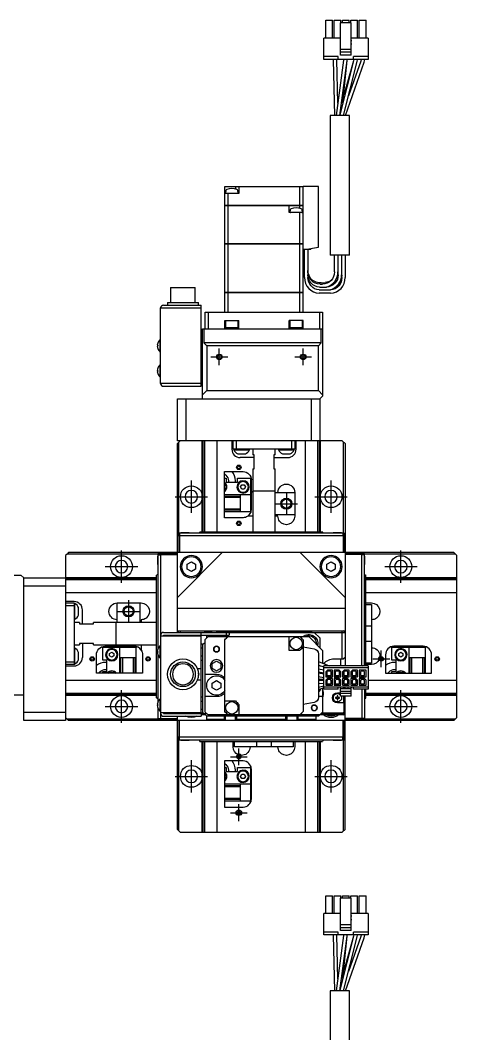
# Model space of a CAD drawing. Extents: x 0 to 1225, y -8 to 997.
# Drawn here: x 449.9 to 606.1, y 634.1 to 996.6 of the extents above; entities that cross this region are included whole.
import ezdxf

# ---------------------------------------------------------------- set-up
doc = ezdxf.new("R2010")
doc.units = 0
doc.header["$LTSCALE"] = 0.5
doc.linetypes.add('CENTER', pattern=[50.8, 31.75, -6.35, 6.35, -6.35])
for name, color, linetype in [('MSM_CENTER', 1, 'CENTER'), ('MSM_CONTINUOUS', 7, 'CONTINUOUS'), ('MSM_NARROW', 5, 'CONTINUOUS')]:
    doc.layers.add(name, color=color, linetype=linetype)

msp = doc.modelspace()

# ---------------------------------------------------------------- linework, layer by layer
at = {"layer": 'MSM_CENTER'}
for p, q in [((521.11, 873.18), (521.11, 879.18)), ((551.11, 873.18), (551.11, 879.18)), ((518.11, 876.18), (524.11, 876.18)), ((548.11, 876.18), (554.11, 876.18)), ((511.11, 820.38), (511.11, 831.98)), ((561.11, 820.38), (561.11, 831.98)), ((545.11, 827.68), (545.11, 819.68)), ((505.31, 826.18), (516.91, 826.18)), ((541.11, 823.68), (549.11, 823.68)), ((555.31, 826.18), (566.91, 826.18)), ((486.11, 795.38), (486.11, 806.98)), ((586.11, 795.38), (586.11, 806.98)), ((480.31, 801.18), (491.91, 801.18)), ((580.31, 801.18), (591.91, 801.18)), ((488.61, 789.18), (488.61, 781.18)), ((484.61, 785.18), (492.61, 785.18)), ((579.11, 765.18), (579.11, 771.18)), ((576.11, 768.18), (582.11, 768.18)), ((486.11, 745.38), (486.11, 756.98)), ((586.11, 745.38), (586.11, 756.98)), ((480.31, 751.18), (491.91, 751.18)), ((580.31, 751.18), (591.91, 751.18)), ((528.11, 730.18), (528.11, 736.18)), ((525.11, 733.18), (531.11, 733.18)), ((511.11, 720.38), (511.11, 731.98)), ((561.11, 720.38), (561.11, 731.98)), ((505.31, 726.18), (516.91, 726.18)), ((555.31, 726.18), (566.91, 726.18)), ((528.11, 710.18), (528.11, 716.18)), ((525.11, 713.18), (531.11, 713.18))]:
    msp.add_line(p, q, dxfattribs=at)
at = {"layer": 'MSM_CONTINUOUS'}
for p, q in [((559.23, 990.23), (559.23, 996.58)), ((559.23, 996.58), (561.63, 996.58)), ((561.63, 990.23), (561.63, 996.58)), ((562.23, 990.23), (562.23, 996.58)), ((562.23, 996.58), (564.63, 996.58)), ((564.5, 984.13), (564.5, 995.69)), ((568.36, 995.69), (564.5, 995.69)), ((564.63, 995.69), (564.63, 996.58)), ((565.23, 995.69), (565.23, 996.58)), ((565.23, 996.58), (567.63, 996.58)), ((567.63, 995.69), (567.63, 996.58)), ((568.23, 995.69), (568.23, 996.58)), ((568.23, 996.58), (570.63, 996.58)), ((568.36, 984.13), (568.36, 995.69)), ((570.63, 990.23), (570.63, 996.58)), ((571.23, 996.58), (573.63, 996.58)), ((571.23, 990.23), (571.23, 996.58)), ((573.63, 990.23), (573.63, 996.58)), ((558.51, 982.58), (558.51, 990.23)), ((564.5, 990.23), (558.51, 990.23)), ((574.36, 990.23), (568.36, 990.23)), ((574.36, 990.23), (574.36, 982.58)), ((564.5, 989.28), (564.25, 989.28)), ((564.25, 988.13), (564.5, 988.13)), ((568.36, 986.15), (564.5, 986.15)), ((568.61, 989.28), (568.36, 989.28)), ((568.36, 988.13), (568.61, 988.13)), ((563.7, 983.6), (558.51, 983.6)), ((574.36, 982.58), (558.51, 982.58)), ((561.91, 982.58), (561.91, 982.47)), ((561.91, 982.58), (561.91, 982.4)), ((561.91, 982.47), (562.31, 962.58)), ((565.57, 982.34), (562.95, 962.58)), ((563.21, 982.43), (563.21, 982.58)), ((563.52, 966.88), (563.21, 982.43)), ((563.7, 982.58), (563.7, 983.6)), ((568.36, 985.13), (564.5, 985.13)), ((568.36, 984.13), (564.5, 984.13)), ((565.6, 982.58), (565.57, 982.34)), ((566.86, 982.17), (566.9, 982.58)), ((566.87, 982.17), (566.9, 982.58)), ((569.25, 982.58), (569.14, 982.08)), ((574.36, 983.6), (569.16, 983.6)), ((569.16, 982.58), (569.16, 983.6)), ((569.26, 982.58), (569.18, 982.13)), ((570.44, 981.82), (570.57, 982.58)), ((571.92, 982.58), (571.75, 981.97)), ((572.98, 981.55), (573.24, 982.58)), ((572.98, 981.54), (573.24, 982.58)), ((564.26, 962.58), (566.86, 982.17)), ((569.18, 982.13), (564.29, 962.8)), ((565.35, 967), (566.87, 982.17)), ((565.58, 962.58), (570.44, 981.82)), ((569.14, 982.08), (565.63, 969.76)), ((566.25, 962.58), (572.98, 981.55)), ((571.76, 981.98), (567.33, 969.51)), ((567.76, 962.58), (560.76, 962.58)), ((560.76, 962.58), (560.76, 912.58)), ((567.76, 912.58), (567.76, 962.58)), ((523.11, 930.29), (523.11, 937.18)), ((523.11, 937.18), (551.11, 937.18)), ((523.45, 935.65), (523.38, 934.89)), ((526.86, 937.18), (526.86, 936.24)), ((527.84, 934.89), (527.77, 935.65)), ((528.11, 937.18), (528.11, 934.68)), ((549.95, 930.29), (549.95, 937.18)), ((551.11, 899.18), (551.11, 937.18)), ((556.61, 937.08), (551.11, 937.08)), ((556.61, 915.44), (556.61, 937.08)), ((528.11, 934.68), (523.11, 934.68)), ((524.26, 930.29), (524.26, 934.68)), ((523.11, 930.29), (551.11, 930.29)), ((523.11, 916.68), (523.11, 930.28)), ((551.11, 930.28), (523.11, 930.28)), ((523.12, 930.28), (523.12, 930.29)), ((524.26, 916.68), (524.26, 930.28)), ((524.27, 930.28), (524.27, 930.29)), ((546.11, 927.78), (546.11, 930.28)), ((546.45, 928.76), (546.38, 928)), ((549.86, 930.28), (549.86, 929.35)), ((549.96, 930.28), (549.96, 930.29)), ((550.84, 928), (550.77, 928.76)), ((551.1, 930.28), (551.1, 930.29)), ((551.11, 927.78), (546.11, 927.78)), ((549.95, 916.68), (549.95, 927.78)), ((523.11, 916.68), (551.11, 916.68)), ((523.11, 899.18), (523.11, 916.67)), ((551.11, 916.67), (523.11, 916.67)), ((523.12, 916.68), (523.12, 916.67)), ((524.26, 899.18), (524.26, 916.67)), ((524.27, 916.68), (524.27, 916.67)), ((549.95, 899.18), (549.95, 916.67)), ((549.96, 916.68), (549.96, 916.67)), ((551.1, 916.68), (551.1, 916.67)), ((553.91, 914.58), (551.11, 914.58)), ((551.66, 904.58), (551.66, 914.58)), ((551.71, 914.58), (556.61, 915.44)), ((552.86, 914.58), (552.86, 904.58)), ((553.91, 914.58), (553.91, 914.97)), ((567.76, 912.58), (560.76, 912.58)), ((562.36, 906.58), (562.36, 912.58)), ((563.56, 912.58), (563.56, 905.58)), ((563.66, 905.58), (563.66, 912.58)), ((564.86, 912.58), (564.86, 905.58)), ((564.96, 904.58), (564.96, 912.58)), ((566.16, 912.58), (566.16, 904.58)), ((552.86, 907.06), (552.86, 906.82)), ((557.62, 902.65), (559.01, 902.78)), ((563.56, 905.58), (563.5, 904.87)), ((563.5, 904.87), (563.5, 904.84)), ((563.5, 904.84), (563.51, 904.87)), ((563.51, 904.87), (563.66, 906.08)), ((503.68, 900.98), (512.53, 900.98)), ((503.68, 900.98), (503.68, 895.68)), ((512.53, 895.68), (512.53, 900.98)), ((523.11, 899.18), (551.11, 899.18)), ((523.11, 892.18), (523.11, 899.17)), ((551.11, 899.17), (523.11, 899.17)), ((523.12, 899.18), (523.12, 899.17)), ((524.26, 892.18), (524.26, 899.17)), ((524.27, 899.18), (524.27, 899.17)), ((549.95, 892.18), (549.95, 899.17)), ((549.96, 899.18), (549.96, 899.17)), ((551.1, 899.18), (551.1, 899.17)), ((551.11, 892.18), (551.11, 899.17)), ((556.86, 900.18), (560.96, 900.18)), ((560.96, 898.98), (556.86, 898.98)), ((557.02, 901.18), (559.5, 901.18)), ((557.17, 902.18), (558.05, 902.18)), ((560.95, 900.19), (560.92, 900.18)), ((502.61, 895.68), (513.61, 895.68)), ((502.61, 895.68), (502.61, 894.68)), ((513.61, 894.68), (513.61, 895.68)), ((500.11, 866.68), (500.11, 893.68)), ((500.11, 893.68), (514.61, 893.68)), ((501.11, 894.68), (514.61, 894.68)), ((514.61, 865.68), (514.61, 894.68)), ((516.11, 886.18), (516.11, 892.18)), ((516.11, 892.18), (558.11, 892.18)), ((517.11, 892.18), (517.11, 886.18)), ((557.11, 886.18), (557.11, 892.18)), ((558.11, 892.18), (558.11, 862.18)), ((523.11, 889.18), (528.11, 889.18)), ((523.11, 886.18), (523.11, 889.18)), ((523.36, 889.18), (523.36, 886.68)), ((527.86, 886.68), (527.86, 889.18)), ((528.11, 886.18), (528.11, 889.18)), ((551.11, 889.18), (546.11, 889.18)), ((546.11, 886.18), (546.11, 889.18)), ((546.36, 889.18), (546.36, 886.68)), ((550.86, 886.68), (550.86, 889.18)), ((551.11, 886.18), (551.11, 889.18)), ((514.61, 885.68), (515.11, 885.68)), ((515.11, 861.18), (515.11, 886.18)), ((515.11, 886.18), (558.11, 886.18)), ((515.61, 886.18), (515.61, 881.18)), ((523.36, 886.68), (527.86, 886.68)), ((546.36, 886.68), (550.86, 886.68)), ((557.61, 881.18), (557.61, 886.18)), ((499.07, 881.16), (499.08, 881.15)), ((499.92, 877.93), (499.92, 882.43)), ((500.11, 882.43), (499.92, 882.43)), ((514.61, 882.68), (515.11, 882.68)), ((515.61, 881.18), (516.61, 880.18)), ((557.61, 881.18), (515.61, 881.18)), ((556.61, 880.18), (557.61, 881.18)), ((498.92, 880.36), (499.08, 880.36)), ((499.08, 880), (498.92, 880)), ((499.08, 879.21), (499.07, 879.2)), ((499.08, 880.36), (499.08, 880)), ((499.92, 877.93), (500.11, 877.93)), ((514.61, 880.18), (515.11, 880.18)), ((514.61, 877.68), (515.11, 877.68)), ((556.61, 880.18), (516.61, 880.18)), ((516.61, 880.18), (516.61, 864.18)), ((556.61, 864.18), (556.61, 880.18)), ((514.61, 873.68), (515.11, 873.68)), ((498.92, 871.36), (499.08, 871.36)), ((499.08, 871), (498.92, 871)), ((499.07, 872.16), (499.08, 872.15)), ((499.08, 870.21), (499.07, 870.2)), ((499.08, 871.36), (499.08, 871)), ((499.92, 868.93), (499.92, 873.43)), ((500.11, 873.43), (499.92, 873.43)), ((514.61, 871.18), (515.11, 871.18)), ((499.92, 868.93), (500.11, 868.93)), ((515.11, 866.68), (500.11, 866.68)), ((514.61, 868.68), (515.11, 868.68)), ((501.11, 865.68), (514.61, 865.68)), ((515.11, 862.68), (516.61, 864.18)), ((516.61, 864.18), (556.61, 864.18)), ((556.61, 864.18), (558.11, 862.68)), ((506.11, 846.18), (506.11, 861.18)), ((506.11, 861.18), (557.11, 861.18)), ((509.11, 861.18), (509.11, 846.18)), ((554.11, 846.18), (554.11, 861.18)), ((557.11, 861.18), (558.11, 862.18)), ((557.11, 861.18), (557.11, 846.18)), ((565.11, 846.18), (506.11, 846.18)), ((507.11, 846.18), (506.11, 845.18)), ((506.11, 777.68), (506.11, 845.18)), ((506.61, 813.18), (506.61, 845.68)), ((515.01, 813.68), (515.01, 846.18)), ((515.31, 813.68), (515.31, 846.18)), ((515.81, 846.18), (515.81, 813.68)), ((520.4, 813.68), (520.4, 846.18)), ((525.61, 846.18), (525.61, 843.18)), ((526.11, 843.18), (526.11, 846.18)), ((527.11, 846.18), (527.11, 843.18)), ((547.11, 843.18), (547.11, 846.18)), ((548.11, 846.18), (548.11, 843.18)), ((548.61, 843.18), (548.61, 846.18)), ((551.82, 846.18), (551.82, 813.68)), ((556.4, 813.68), (556.4, 846.18)), ((556.91, 846.18), (556.91, 813.68)), ((557.21, 846.18), (557.21, 813.68)), ((566.11, 845.18), (565.11, 846.18)), ((565.61, 813.18), (565.61, 845.68)), ((566.11, 845.18), (566.11, 765.65)), ((548.11, 843.18), (526.11, 843.18)), ((526.26, 843.18), (526.26, 842.93)), ((526.26, 842.93), (531.96, 842.93)), ((527.77, 841.53), (530.45, 841.53)), ((531.96, 842.93), (531.96, 843.18)), ((533.11, 843.18), (533.11, 841.18)), ((533.61, 841.18), (533.11, 841.18)), ((533.61, 836.18), (533.61, 841.18)), ((541.11, 841.18), (540.61, 841.18)), ((540.61, 841.18), (540.61, 836.18)), ((541.11, 841.18), (541.11, 843.18)), ((542.26, 843.18), (542.26, 842.93)), ((542.26, 842.93), (547.96, 842.93)), ((543.77, 841.53), (546.45, 841.53)), ((547.96, 842.93), (547.96, 843.18)), ((533.61, 840.18), (528.61, 840.18)), ((540.61, 840.18), (545.61, 840.18)), ((522.98, 835.18), (529.61, 835.18)), ((522.98, 818.68), (522.98, 835.18)), ((522.98, 834.38), (523.49, 833.9)), ((533.11, 836.18), (533.61, 836.18)), ((533.11, 836.18), (533.11, 813.68)), ((540.61, 836.18), (541.11, 836.18)), ((541.11, 813.68), (541.11, 836.18)), ((522.98, 832.88), (523.61, 832.88)), ((523.61, 832.88), (523.61, 831.38)), ((523.61, 831.38), (527.61, 831.38)), ((524.36, 831.89), (524.36, 831.38)), ((526.86, 831.38), (526.86, 831.89)), ((527.61, 831.38), (527.61, 832.88)), ((527.61, 832.88), (532.31, 832.88)), ((528.74, 829.68), (529.18, 830.43)), ((529.18, 830.43), (530.04, 830.43)), ((529.5, 831.88), (529.5, 831.58)), ((529.57, 831.88), (529.57, 831.58)), ((529.59, 831.58), (529.59, 831.88)), ((530.04, 830.43), (530.47, 829.68)), ((532.31, 832.88), (532.31, 820.88)), ((532.41, 833.26), (532.41, 820.6)), ((532.61, 821.68), (532.61, 832.18)), ((532.31, 826.88), (522.98, 826.88)), ((522.98, 826.38), (528.61, 826.38)), ((528.61, 826.88), (528.61, 820.88)), ((529.18, 828.93), (528.74, 829.68)), ((530.04, 828.93), (529.18, 828.93)), ((530.47, 829.68), (530.04, 828.93)), ((532.61, 828.18), (533.11, 827.68)), ((541.11, 828.18), (533.11, 828.18)), ((541.11, 827.68), (548.11, 827.68)), ((548.11, 827.68), (548.11, 819.18)), ((528.61, 825.88), (522.98, 825.88)), ((522.98, 821.88), (528.61, 821.88)), ((528.61, 821.38), (522.98, 821.38)), ((522.98, 820.88), (532.31, 820.88)), ((533.11, 819.18), (531.27, 819.18)), ((548.11, 819.68), (541.11, 819.68)), ((542.11, 819.18), (541.11, 819.18)), ((529.61, 818.68), (522.98, 818.68)), ((506.31, 812.18), (506.31, 806.18)), ((565.91, 812.18), (506.31, 812.18)), ((506.36, 813.18), (506.36, 812.18)), ((565.86, 813.18), (506.36, 813.18)), ((506.81, 812.18), (506.81, 806.18)), ((506.86, 813.18), (506.86, 812.18)), ((510.31, 813.23), (507.31, 813.23)), ((507.31, 813.23), (507.31, 813.18)), ((510.31, 813.18), (510.31, 813.23)), ((513.88, 813.18), (514.18, 813.68)), ((514.18, 813.68), (558.04, 813.68)), ((558.34, 813.18), (558.04, 813.68)), ((564.91, 813.28), (561.91, 813.28)), ((561.91, 813.28), (561.91, 813.18)), ((564.91, 813.18), (564.91, 813.28)), ((565.36, 813.18), (565.36, 812.18)), ((565.41, 812.18), (565.41, 806.18)), ((565.86, 813.18), (565.86, 812.18)), ((565.91, 812.18), (565.91, 806.18)), ((466.61, 805.68), (466.11, 805.18)), ((466.11, 805.18), (466.11, 746.18)), ((467.11, 806.18), (466.61, 805.68)), ((499.11, 805.68), (466.61, 805.68)), ((605.11, 806.18), (467.11, 806.18)), ((499.01, 804.98), (499.01, 801.98)), ((499.11, 804.98), (499.01, 804.98)), ((499.11, 805.93), (499.11, 771.76)), ((499.11, 805.93), (500.11, 805.93)), ((499.11, 805.43), (500.11, 805.43)), ((500.11, 805.98), (500.11, 746.38)), ((500.11, 805.98), (506.11, 805.98)), ((500.11, 805.48), (506.11, 805.48)), ((506.11, 790.18), (522.11, 806.18)), ((550.11, 806.18), (566.11, 790.18)), ((572.11, 805.98), (566.11, 805.98)), ((572.11, 805.48), (566.11, 805.48)), ((572.11, 765.65), (572.11, 805.98)), ((573.11, 805.93), (572.11, 805.93)), ((573.11, 805.43), (572.11, 805.43)), ((573.11, 765.65), (573.11, 805.93)), ((605.61, 805.68), (573.11, 805.68)), ((573.16, 804.98), (573.11, 804.98)), ((573.16, 801.98), (573.16, 804.98)), ((606.11, 805.18), (605.11, 806.18)), ((606.11, 747.18), (606.11, 805.18)), ((499.01, 801.98), (499.11, 801.98)), ((509.61, 802.04), (511.11, 802.91)), ((509.61, 800.31), (509.61, 802.04)), ((511.11, 802.91), (512.61, 802.04)), ((512.61, 802.04), (512.61, 800.31)), ((559.61, 802.04), (561.11, 802.91)), ((559.61, 800.31), (559.61, 802.04)), ((561.11, 802.91), (562.61, 802.04)), ((562.61, 802.04), (562.61, 800.31)), ((573.11, 801.98), (573.16, 801.98)), ((420.11, 798.18), (450.11, 798.18)), ((451.11, 797.18), (450.11, 798.18)), ((499.11, 798.41), (498.61, 798.11)), ((498.61, 754.25), (498.61, 798.11)), ((511.11, 799.45), (509.61, 800.31)), ((512.61, 800.31), (511.11, 799.45)), ((561.11, 799.45), (559.61, 800.31)), ((562.61, 800.31), (561.11, 799.45)), ((573.11, 798.41), (573.61, 798.11)), ((573.61, 765.65), (573.61, 798.11)), ((451.11, 746.18), (451.11, 797.18)), ((451.11, 797.18), (466.11, 797.18)), ((466.11, 794.18), (451.11, 794.18)), ((466.11, 797.28), (498.61, 797.28)), ((466.11, 796.98), (498.61, 796.98)), ((498.61, 796.47), (466.11, 796.47)), ((573.61, 797.28), (606.11, 797.28)), ((573.61, 796.98), (606.11, 796.98)), ((606.11, 796.47), (573.61, 796.47)), ((466.11, 791.89), (498.61, 791.89)), ((573.61, 791.89), (606.11, 791.89)), ((469.11, 788.68), (466.11, 788.68)), ((466.11, 788.18), (469.11, 788.18)), ((469.11, 787.18), (466.11, 787.18)), ((469.11, 788.18), (469.11, 766.18)), ((469.36, 788.03), (469.11, 788.03)), ((469.36, 782.33), (469.36, 788.03)), ((470.76, 783.84), (470.76, 786.52)), ((484.61, 781.18), (484.61, 788.18)), ((484.61, 788.18), (493.11, 788.18)), ((492.61, 788.18), (492.61, 781.18)), ((573.61, 788.18), (575.61, 788.18)), ((573.61, 787.68), (575.61, 787.68)), ((575.61, 787.68), (575.61, 766.68)), ((472.11, 780.68), (472.11, 785.68)), ((566.11, 786.18), (506.11, 786.18)), ((469.11, 782.33), (469.36, 782.33)), ((471.11, 781.18), (469.11, 781.18)), ((471.11, 781.18), (471.11, 780.68)), ((471.11, 780.68), (476.11, 780.68)), ((476.11, 780.68), (476.11, 781.18)), ((498.61, 781.18), (476.11, 781.18)), ((484.11, 781.18), (484.11, 773.18)), ((493.11, 782.18), (493.11, 781.18)), ((575.61, 779.88), (573.61, 779.88)), ((500.11, 776.48), (514.61, 776.48)), ((501.11, 777.68), (566.11, 777.68)), ((501.11, 776.68), (524.61, 776.68)), ((501.11, 776.68), (501.11, 776.48)), ((506.11, 778.18), (566.11, 778.18)), ((506.11, 776.48), (506.11, 776.68)), ((507.11, 776.68), (506.91, 776.48)), ((507.11, 777.68), (507.32, 778.18)), ((514.61, 776.68), (514.61, 777.68)), ((514.61, 748.88), (514.61, 776.48)), ((516.11, 777.88), (515.81, 778.18)), ((516.11, 777.88), (516.11, 777.68)), ((516.11, 777.88), (518.31, 777.88)), ((517.11, 776.18), (516.11, 775.18)), ((516.61, 775.68), (516.61, 776.68)), ((517.11, 776.68), (517.11, 776.18)), ((517.11, 776.18), (553.11, 776.18)), ((517.51, 776.18), (518.01, 776.68)), ((517.81, 778.18), (518.11, 777.88)), ((518.67, 776.68), (518.21, 776.18)), ((518.31, 777.88), (518.51, 777.68)), ((518.61, 776.68), (518.61, 776.61)), ((521.81, 777.78), (520.01, 777.78)), ((520.01, 777.78), (520.01, 777.68)), ((521.2, 776.39), (521.31, 776.28)), ((521.61, 776.28), (521.31, 776.28)), ((521.31, 776.28), (521.31, 776.27)), ((521.61, 776.27), (521.61, 776.68)), ((521.91, 777.88), (521.71, 777.68)), ((554.11, 777.88), (521.91, 777.88)), ((522.21, 776.68), (522.71, 776.18)), ((523.11, 776.18), (523.11, 776.68)), ((523.41, 777.88), (523.21, 777.68)), ((523.41, 777.88), (523.21, 777.68)), ((523.61, 777.68), (523.61, 776.18)), ((524.61, 777.68), (524.61, 776.68)), ((546.11, 771.18), (546.11, 776.18)), ((558.11, 771.18), (553.11, 776.18)), ((554.11, 777.88), (554.41, 778.18)), ((557.11, 775.68), (555.11, 777.68)), ((557.11, 775.68), (557.11, 772.18)), ((564.9, 778.18), (565.11, 777.68)), ((565.11, 768.18), (565.11, 777.68)), ((469.11, 773.18), (471.11, 773.18)), ((469.36, 772.03), (469.11, 772.03)), ((469.36, 766.33), (469.36, 772.03)), ((476.11, 773.68), (471.11, 773.68)), ((471.11, 773.68), (471.11, 773.18)), ((472.11, 773.68), (472.11, 768.68)), ((476.11, 773.18), (476.11, 773.68)), ((476.11, 773.18), (498.61, 773.18)), ((479.03, 772.48), (491.69, 772.48)), ((479.41, 767.68), (479.41, 772.38)), ((479.41, 772.38), (491.41, 772.38)), ((480.11, 772.68), (490.61, 772.68)), ((484.11, 772.68), (484.61, 773.18)), ((485.41, 772.38), (485.41, 763.05)), ((491.41, 763.05), (491.41, 772.38)), ((493.11, 773.18), (493.11, 771.34)), ((499.92, 768.43), (499.92, 772.93)), ((500.11, 772.93), (499.92, 772.93)), ((514.61, 773.57), (515.11, 773.57)), ((514.61, 772.12), (515.11, 772.12)), ((515.61, 773.68), (515.11, 773.18)), ((515.11, 773.57), (515.11, 748.79)), ((516.11, 773.68), (515.61, 773.68)), ((516.11, 749.18), (516.11, 775.18)), ((523.11, 749.33), (523.11, 775.02)), ((551.11, 775.02), (551.11, 749.33)), ((551.11, 772.48), (555.12, 771.77)), ((573.61, 774.47), (575.61, 774.47)), ((582.53, 772.48), (595.19, 772.48)), ((582.91, 767.68), (582.91, 772.38)), ((582.91, 772.38), (594.91, 772.38)), ((594.11, 772.68), (583.61, 772.68)), ((588.91, 772.38), (588.91, 763.05)), ((594.91, 763.05), (594.91, 772.38)), ((470.76, 767.84), (470.76, 770.52)), ((477.11, 763.05), (477.11, 769.68)), ((480.71, 769.66), (480.41, 769.66)), ((480.41, 769.64), (480.71, 769.64)), ((480.41, 769.57), (480.71, 769.57)), ((481.86, 770.11), (482.61, 770.54)), ((481.86, 769.25), (481.86, 770.11)), ((482.61, 768.81), (481.86, 769.25)), ((482.61, 770.54), (483.36, 770.11)), ((483.36, 769.25), (482.61, 768.81)), ((483.36, 770.11), (483.36, 769.25)), ((485.41, 768.68), (491.41, 768.68)), ((485.91, 763.05), (485.91, 768.68)), ((486.41, 768.68), (486.41, 763.05)), ((490.41, 763.05), (490.41, 768.68)), ((490.91, 768.68), (490.91, 763.05)), ((493.61, 769.68), (493.61, 763.05)), ((498.92, 770.86), (499.08, 770.86)), ((499.08, 770.5), (498.92, 770.5)), ((499.07, 771.66), (499.08, 771.65)), ((499.08, 769.71), (499.07, 769.7)), ((499.08, 770.86), (499.08, 770.5)), ((499.11, 769.6), (499.11, 752.76)), ((499.92, 768.43), (500.11, 768.43)), ((514.61, 769.24), (515.11, 769.24)), ((549.86, 771.18), (546.11, 771.18)), ((556.61, 770), (556.61, 754.36)), ((558.11, 771.18), (558.11, 766.65)), ((566.11, 768.68), (565.61, 768.18)), ((578.58, 769.59), (578.61, 769.04)), ((578.61, 769.04), (578.58, 768.76)), ((580.61, 769.68), (580.61, 763.05)), ((584.21, 769.66), (583.91, 769.66)), ((583.91, 769.64), (584.21, 769.64)), ((583.91, 769.57), (584.21, 769.57)), ((585.36, 770.11), (586.11, 770.54)), ((585.36, 769.25), (585.36, 770.11)), ((586.11, 768.81), (585.36, 769.25)), ((586.11, 770.54), (586.86, 770.11)), ((586.86, 769.25), (586.11, 768.81)), ((586.86, 770.11), (586.86, 769.25)), ((588.91, 768.68), (594.91, 768.68)), ((589.41, 763.05), (589.41, 768.68)), ((589.91, 768.68), (589.91, 763.05)), ((593.91, 763.05), (593.91, 768.68)), ((594.41, 768.68), (594.41, 763.05)), ((597.11, 763.05), (597.11, 769.68)), ((466.11, 767.18), (469.11, 767.18)), ((469.11, 766.18), (466.11, 766.18)), ((466.11, 765.68), (469.11, 765.68)), ((469.11, 766.33), (469.36, 766.33)), ((480.91, 767.68), (479.41, 767.68)), ((480.91, 766.93), (480.4, 766.93)), ((480.91, 763.68), (480.91, 767.68)), ((514.61, 767.79), (515.11, 767.79)), ((518.61, 766.54), (520.11, 767.41)), ((518.61, 764.81), (518.61, 766.54)), ((520.11, 763.95), (518.61, 764.81)), ((520.11, 767.41), (521.61, 766.54)), ((521.61, 764.81), (520.11, 763.95)), ((521.61, 766.54), (521.61, 764.81)), ((556.61, 767.28), (560.46, 765.65)), ((556.61, 765.91), (558.51, 765.3)), ((556.63, 765.97), (557.24, 765.71)), ((574.36, 765.65), (558.51, 765.65)), ((558.51, 757.37), (558.51, 765.65)), ((572.28, 764.94), (558.51, 764.94)), ((562.21, 768.18), (565.61, 768.18)), ((564.61, 765.65), (564.61, 768.18)), ((572.28, 764.94), (572.28, 765.04)), ((572.58, 765.04), (572.58, 764.94)), ((574.36, 764.94), (572.58, 764.94)), ((575.61, 766.68), (573.61, 766.68)), ((575.61, 766.18), (573.61, 766.18)), ((574.36, 765.65), (574.36, 757.37)), ((584.41, 767.68), (582.91, 767.68)), ((584.41, 766.93), (583.9, 766.93)), ((584.41, 763.68), (584.41, 767.68)), ((493.61, 763.05), (477.11, 763.05)), ((477.91, 763.05), (478.38, 763.56)), ((479.41, 763.05), (479.41, 763.68)), ((479.41, 763.68), (480.91, 763.68)), ((480.4, 764.43), (480.91, 764.43)), ((514.61, 764.68), (513.23, 764.68)), ((513.88, 762.68), (513.58, 763.19)), ((513.58, 762.16), (513.88, 762.68)), ((516.11, 762.68), (520.11, 762.68)), ((556.61, 764.66), (558.51, 764.29)), ((558.51, 763.07), (556.61, 763.43)), ((558.51, 762.78), (556.61, 763.05)), ((556.61, 761.84), (558.51, 761.57)), ((558.11, 763.15), (558.11, 762.84)), ((559.83, 764.21), (559.23, 763.61)), ((559.23, 763.61), (559.23, 761.81)), ((559.23, 761.81), (561.63, 761.81)), ((559.23, 760.61), (559.83, 761.21)), ((559.89, 763.76), (559.64, 763.51)), ((559.64, 763.51), (559.64, 762.26)), ((559.64, 762.26), (561.11, 762.26)), ((561.63, 764.21), (559.83, 764.21)), ((561.63, 761.21), (559.83, 761.21)), ((560.86, 763.76), (559.89, 763.76)), ((561.11, 763.51), (560.86, 763.76)), ((561.11, 762.26), (561.11, 763.51)), ((561.63, 761.81), (561.63, 764.21)), ((561.63, 758.81), (561.63, 761.21)), ((562.23, 764.21), (562.23, 761.81)), ((564.03, 764.21), (562.23, 764.21)), ((562.23, 761.81), (564.63, 761.81)), ((564.03, 761.21), (562.23, 761.21)), ((562.23, 761.21), (562.23, 758.81)), ((562.89, 763.76), (562.64, 763.51)), ((562.64, 763.51), (562.64, 762.26)), ((562.64, 762.26), (564.11, 762.26)), ((563.86, 763.76), (562.89, 763.76)), ((564.11, 763.51), (563.86, 763.76)), ((564.03, 764.21), (564.63, 763.61)), ((564.63, 760.61), (564.03, 761.21)), ((564.11, 762.26), (564.11, 763.51)), ((564.63, 761.81), (564.63, 763.61)), ((565.83, 764.21), (565.23, 763.61)), ((565.23, 763.61), (565.23, 761.81)), ((565.23, 761.81), (567.63, 761.81)), ((565.23, 761.21), (565.23, 758.81)), ((567.03, 761.21), (565.23, 761.21)), ((565.89, 763.76), (565.64, 763.51)), ((565.64, 763.51), (565.64, 762.26)), ((565.64, 762.26), (567.11, 762.26)), ((567.63, 764.21), (565.83, 764.21)), ((566.86, 763.76), (565.89, 763.76)), ((567.11, 763.51), (566.86, 763.76)), ((567.63, 760.61), (567.03, 761.21)), ((567.11, 762.26), (567.11, 763.51)), ((567.63, 761.81), (567.63, 764.21)), ((568.83, 764.21), (568.23, 763.61)), ((568.23, 763.61), (568.23, 761.81)), ((568.23, 761.81), (570.63, 761.81)), ((570.03, 761.21), (568.23, 761.21)), ((568.23, 761.21), (568.23, 758.81)), ((568.89, 763.76), (568.64, 763.51)), ((568.64, 763.51), (568.64, 762.26)), ((568.64, 762.26), (570.11, 762.26)), ((570.63, 764.21), (568.83, 764.21)), ((569.86, 763.76), (568.89, 763.76)), ((570.11, 763.51), (569.86, 763.76)), ((570.63, 760.61), (570.03, 761.21)), ((570.11, 762.26), (570.11, 763.51)), ((570.63, 761.81), (570.63, 764.21)), ((573.63, 764.21), (571.23, 764.21)), ((571.23, 764.21), (571.23, 761.81)), ((571.23, 761.81), (573.63, 761.81)), ((571.23, 761.21), (571.23, 758.81)), ((573.03, 761.21), (571.23, 761.21)), ((571.89, 763.76), (571.64, 763.51)), ((571.64, 763.51), (571.64, 762.26)), ((571.64, 762.26), (573.11, 762.26)), ((572.86, 763.76), (571.89, 763.76)), ((573.11, 763.51), (572.86, 763.76)), ((573.63, 760.61), (573.03, 761.21)), ((573.11, 762.26), (573.11, 763.51)), ((573.63, 761.81), (573.63, 764.21)), ((580.61, 763.05), (597.11, 763.05)), ((581.41, 763.05), (581.88, 763.56)), ((582.91, 763.05), (582.91, 763.68)), ((582.91, 763.68), (584.41, 763.68)), ((583.9, 764.43), (584.41, 764.43)), ((498.61, 760.47), (466.11, 760.47)), ((513.23, 760.68), (514.61, 760.68)), ((518.61, 759.54), (520.11, 760.41)), ((518.61, 757.81), (518.61, 759.54)), ((520.11, 756.95), (518.61, 757.81)), ((520.11, 760.41), (521.61, 759.54)), ((521.61, 757.81), (520.11, 756.95)), ((521.61, 759.54), (521.61, 757.81)), ((558.51, 760.81), (556.61, 760.77)), ((556.61, 760.45), (558.51, 760.61)), ((558.51, 759.4), (556.61, 759.24)), ((558.51, 758.42), (556.61, 758.01)), ((558.51, 757.88), (556.61, 757.07)), ((558.11, 760.57), (558.11, 760.8)), ((558.11, 757.71), (558.11, 749.18)), ((558.34, 760.81), (558.34, 760.59)), ((574.36, 758.08), (558.51, 758.08)), ((559.23, 760.61), (559.23, 758.81)), ((559.23, 758.81), (561.63, 758.81)), ((559.89, 760.76), (559.64, 760.51)), ((559.64, 760.51), (559.64, 759.26)), ((559.64, 759.26), (561.11, 759.26)), ((560.86, 760.76), (559.89, 760.76)), ((561.11, 760.51), (560.86, 760.76)), ((561.11, 759.26), (561.11, 760.51)), ((562.23, 758.81), (564.63, 758.81)), ((562.89, 760.76), (562.64, 760.51)), ((562.64, 760.51), (562.64, 759.26)), ((562.64, 759.26), (564.11, 759.26)), ((563.86, 760.76), (562.89, 760.76)), ((563.7, 757.37), (563.7, 758.08)), ((564.11, 760.51), (563.86, 760.76)), ((564.11, 759.26), (564.11, 760.51)), ((564.5, 754.8), (564.5, 757.83)), ((568.36, 757.52), (564.5, 757.52)), ((564.63, 758.81), (564.63, 760.61)), ((565.23, 758.81), (567.63, 758.81)), ((565.6, 757.52), (565.6, 758.08)), ((565.89, 760.76), (565.64, 760.51)), ((565.64, 760.51), (565.64, 759.26)), ((565.64, 759.26), (567.11, 759.26)), ((565.86, 757.52), (565.86, 758.08)), ((565.91, 757.83), (565.86, 757.83)), ((566.86, 760.76), (565.89, 760.76)), ((565.91, 757.52), (565.91, 758.08)), ((566.11, 757.52), (566.11, 758.08)), ((567.11, 760.51), (566.86, 760.76)), ((567.11, 759.26), (567.11, 760.51)), ((567.25, 757.52), (567.25, 758.08)), ((567.63, 758.81), (567.63, 760.61)), ((568.23, 758.81), (570.63, 758.81)), ((568.36, 754.8), (568.36, 757.83)), ((568.89, 760.76), (568.64, 760.51)), ((568.64, 760.51), (568.64, 759.26)), ((568.64, 759.26), (570.11, 759.26)), ((569.86, 760.76), (568.89, 760.76)), ((569.16, 757.37), (569.16, 758.08)), ((570.11, 760.51), (569.86, 760.76)), ((570.11, 759.26), (570.11, 760.51)), ((570.63, 758.81), (570.63, 760.61)), ((571.23, 758.81), (573.63, 758.81)), ((571.89, 760.76), (571.64, 760.51)), ((571.64, 760.51), (571.64, 759.26)), ((571.64, 759.26), (573.11, 759.26)), ((572.86, 760.76), (571.89, 760.76)), ((573.11, 760.51), (572.86, 760.76)), ((573.11, 759.26), (573.11, 760.51)), ((573.63, 758.81), (573.63, 760.61)), ((606.11, 760.47), (574.36, 760.47)), ((451.11, 755.18), (426.11, 755.18)), ((466.11, 755.88), (498.61, 755.88)), ((498.61, 755.38), (466.11, 755.38)), ((498.61, 755.08), (466.11, 755.08)), ((499.11, 753.95), (498.61, 754.25)), ((499.92, 749.43), (499.92, 753.93)), ((500.11, 753.93), (499.92, 753.93)), ((514.61, 754.57), (515.11, 754.57)), ((520.11, 754.68), (516.11, 754.68)), ((558.11, 754.68), (556.61, 754.68)), ((558.34, 756.41), (558.34, 755.25)), ((563.7, 757.37), (558.51, 757.37)), ((563.28, 754.4), (562.66, 754.4)), ((562.66, 754.4), (562.66, 754.15)), ((562.66, 754.15), (563.28, 754.15)), ((563.53, 755.03), (563.28, 755.03)), ((563.28, 755.03), (563.28, 754.4)), ((563.28, 754.15), (563.28, 753.53)), ((563.41, 756.08), (564.5, 756.08)), ((563.53, 754.4), (563.53, 755.03)), ((564.16, 754.4), (563.53, 754.4)), ((563.53, 753.53), (563.53, 754.15)), ((563.53, 754.15), (564.16, 754.15)), ((564.16, 754.15), (564.16, 754.4)), ((568.36, 756.52), (564.5, 756.52)), ((568.36, 755.82), (564.5, 755.82)), ((568.36, 754.8), (564.5, 754.8)), ((565.66, 752.48), (565.66, 754.8)), ((565.91, 749.18), (565.91, 754.8)), ((566.11, 707.18), (566.11, 754.8)), ((574.36, 757.37), (569.16, 757.37)), ((572.11, 757.37), (572.11, 746.38)), ((573.11, 757.37), (573.11, 746.43)), ((573.11, 753.95), (573.61, 754.25)), ((573.61, 754.25), (573.61, 757.37)), ((573.61, 755.88), (606.11, 755.88)), ((606.11, 755.38), (573.61, 755.38)), ((606.11, 755.08), (573.61, 755.08)), ((498.92, 751.86), (499.08, 751.86)), ((499.08, 751.5), (498.92, 751.5)), ((499.06, 750.38), (499.06, 747.38)), ((499.11, 750.38), (499.06, 750.38)), ((499.07, 752.66), (499.08, 752.65)), ((499.08, 750.71), (499.07, 750.7)), ((499.08, 751.86), (499.08, 751.5)), ((499.11, 750.6), (499.11, 746.43)), ((514.61, 753.12), (515.11, 753.12)), ((523.11, 753.18), (526.86, 753.18)), ((528.11, 751.93), (528.11, 748.18)), ((555.12, 752.59), (551.11, 751.88)), ((563.28, 753.53), (563.53, 753.53)), ((565.86, 752.48), (563.41, 752.48)), ((565.86, 749.28), (565.86, 752.48)), ((573.21, 750.38), (573.11, 750.38)), ((573.21, 747.38), (573.21, 750.38)), ((451.11, 749.18), (466.11, 749.18)), ((466.11, 747.18), (467.11, 746.18)), ((499.11, 746.68), (466.61, 746.68)), ((499.06, 747.38), (499.11, 747.38)), ((499.11, 746.93), (500.11, 746.93)), ((499.92, 749.43), (500.11, 749.43)), ((514.61, 748.88), (500.11, 748.88)), ((500.11, 746.88), (506.11, 746.88)), ((501.11, 748.88), (501.11, 748.68)), ((501.11, 748.79), (515.11, 748.79)), ((501.11, 748.68), (516.61, 748.68)), ((501.11, 747.68), (514.61, 747.68)), ((506.11, 748.79), (506.11, 748.68)), ((506.11, 707.18), (506.11, 747.68)), ((506.81, 748.68), (506.7, 748.79)), ((506.86, 748.78), (506.85, 748.79)), ((515.51, 748.78), (506.86, 748.78)), ((514.61, 750.24), (515.11, 750.24)), ((514.61, 748.68), (514.61, 747.68)), ((516.11, 748.18), (514.61, 748.18)), ((515.11, 749.18), (516.61, 747.68)), ((516.11, 749.18), (517.11, 748.18)), ((516.61, 746.18), (516.61, 747.68)), ((556.61, 747.68), (516.61, 747.68)), ((516.61, 746.68), (522.96, 746.68)), ((565.61, 748.18), (517.11, 748.18)), ((522.96, 746.68), (522.96, 747.68)), ((522.96, 746.68), (523.31, 746.33)), ((523.31, 746.33), (523.31, 747.68)), ((526.91, 746.33), (526.91, 747.68)), ((526.91, 746.33), (527.26, 746.68)), ((527.26, 747.68), (527.26, 746.68)), ((527.26, 746.68), (544.96, 746.68)), ((544.96, 746.68), (544.96, 747.68)), ((544.96, 746.68), (545.31, 746.33)), ((545.31, 747.68), (545.31, 746.33)), ((548.91, 747.68), (548.91, 746.33)), ((548.91, 746.33), (549.26, 746.68)), ((549.26, 747.68), (549.26, 746.68)), ((549.26, 746.68), (555.61, 746.68)), ((555.61, 747.68), (555.61, 746.18)), ((556.61, 747.68), (558.11, 749.18)), ((566.11, 748.68), (557.61, 748.68)), ((565.36, 748.78), (557.71, 748.78)), ((565.36, 748.78), (565.86, 749.28)), ((565.41, 748.68), (565.91, 749.18)), ((565.61, 748.18), (566.11, 748.68)), ((572.11, 746.88), (566.11, 746.88)), ((573.11, 746.93), (572.11, 746.93)), ((573.11, 747.38), (573.21, 747.38)), ((605.61, 746.68), (573.11, 746.68)), ((605.11, 746.18), (606.11, 747.18)), ((466.11, 746.18), (451.11, 746.18)), ((605.11, 746.18), (467.11, 746.18)), ((499.11, 746.43), (500.11, 746.43)), ((500.11, 746.38), (506.11, 746.38)), ((506.31, 740.18), (506.31, 746.18)), ((506.81, 740.18), (506.81, 746.18)), ((523.31, 746.33), (526.91, 746.33)), ((545.31, 746.33), (548.91, 746.33)), ((565.41, 740.18), (565.41, 746.18)), ((565.91, 740.18), (565.91, 746.18)), ((572.11, 746.38), (566.11, 746.38)), ((573.11, 746.43), (572.11, 746.43)), ((565.91, 740.18), (506.31, 740.18)), ((506.36, 739.18), (506.36, 740.18)), ((506.86, 739.18), (506.86, 740.18)), ((565.36, 739.18), (565.36, 740.18)), ((565.86, 739.18), (565.86, 740.18)), ((565.86, 739.18), (506.36, 739.18)), ((506.61, 706.68), (506.61, 739.18)), ((507.31, 739.18), (507.31, 739.08)), ((507.31, 739.08), (510.31, 739.08)), ((510.31, 739.08), (510.31, 739.18)), ((513.88, 739.18), (514.18, 738.68)), ((514.18, 738.68), (558.04, 738.68)), ((515.01, 706.18), (515.01, 738.68)), ((515.31, 706.18), (515.31, 738.68)), ((515.81, 738.68), (515.81, 706.18)), ((520.4, 706.18), (520.4, 738.68)), ((526.11, 736.68), (526.11, 738.68)), ((526.61, 736.68), (526.61, 738.68)), ((547.61, 736.68), (526.61, 736.68)), ((534.4, 738.68), (534.4, 736.68)), ((539.81, 736.68), (539.81, 738.68)), ((547.61, 738.68), (547.61, 736.68)), ((548.11, 738.68), (548.11, 736.68)), ((551.82, 738.68), (551.82, 706.18)), ((556.4, 706.18), (556.4, 738.68)), ((556.91, 738.68), (556.91, 706.18)), ((557.21, 738.68), (557.21, 706.18)), ((558.34, 739.18), (558.04, 738.68)), ((561.91, 739.18), (561.91, 739.13)), ((561.91, 739.13), (564.91, 739.13)), ((564.91, 739.13), (564.91, 739.18)), ((565.61, 706.68), (565.61, 739.18)), ((528.97, 733.68), (528.69, 733.71)), ((529.52, 733.71), (528.97, 733.68)), ((529.61, 731.68), (522.98, 731.68)), ((522.98, 731.68), (522.98, 715.18)), ((522.98, 730.88), (523.49, 730.4)), ((522.98, 729.38), (523.61, 729.38)), ((523.61, 729.38), (523.61, 727.88)), ((527.61, 727.88), (527.61, 729.38)), ((527.61, 729.38), (532.31, 729.38)), ((532.31, 729.38), (532.31, 717.38)), ((532.41, 729.76), (532.41, 717.1)), ((532.61, 718.18), (532.61, 728.68)), ((523.61, 727.88), (527.61, 727.88)), ((524.36, 728.39), (524.36, 727.88)), ((526.86, 727.88), (526.86, 728.39)), ((528.74, 726.18), (529.18, 726.93)), ((529.18, 725.43), (528.74, 726.18)), ((529.18, 726.93), (530.04, 726.93)), ((530.04, 725.43), (529.18, 725.43)), ((529.5, 728.38), (529.5, 728.08)), ((529.57, 728.38), (529.57, 728.08)), ((529.59, 728.08), (529.59, 728.38)), ((530.04, 726.93), (530.47, 726.18)), ((530.47, 726.18), (530.04, 725.43)), ((532.31, 723.38), (522.98, 723.38)), ((522.98, 722.88), (528.61, 722.88)), ((528.61, 722.38), (522.98, 722.38)), ((528.61, 723.38), (528.61, 717.38)), ((522.98, 718.38), (528.61, 718.38)), ((528.61, 717.88), (522.98, 717.88)), ((522.98, 717.38), (532.31, 717.38)), ((522.98, 715.18), (529.61, 715.18)), ((506.11, 707.18), (507.11, 706.18)), ((565.11, 706.18), (566.11, 707.18)), ((507.11, 706.18), (565.11, 706.18)), ((559.23, 677.14), (559.23, 683.49)), ((559.23, 683.49), (561.63, 683.49)), ((561.63, 677.14), (561.63, 683.49)), ((562.23, 677.14), (562.23, 683.49)), ((562.23, 683.49), (564.63, 683.49)), ((564.5, 671.04), (564.5, 682.6)), ((568.36, 682.6), (564.5, 682.6)), ((564.63, 682.6), (564.63, 683.49)), ((565.23, 682.6), (565.23, 683.49)), ((565.23, 683.49), (567.63, 683.49)), ((567.63, 682.6), (567.63, 683.49)), ((568.23, 682.6), (568.23, 683.49)), ((568.23, 683.49), (570.63, 683.49)), ((568.36, 671.04), (568.36, 682.6)), ((570.63, 677.14), (570.63, 683.49)), ((571.23, 677.14), (571.23, 683.49)), ((571.23, 683.49), (573.63, 683.49)), ((573.63, 677.14), (573.63, 683.49)), ((558.51, 669.49), (558.51, 677.14)), ((564.5, 677.14), (558.51, 677.14)), ((564.5, 676.19), (564.25, 676.19)), ((564.25, 675.04), (564.5, 675.04)), ((574.36, 677.14), (568.36, 677.14)), ((568.61, 676.19), (568.36, 676.19)), ((568.36, 675.04), (568.61, 675.04)), ((574.36, 677.14), (574.36, 669.49)), ((568.36, 673.06), (564.5, 673.06)), ((568.36, 672.04), (564.5, 672.04)), ((568.36, 671.04), (564.5, 671.04)), ((563.7, 670.51), (558.51, 670.51)), ((574.36, 669.49), (558.51, 669.49)), ((561.91, 669.49), (561.91, 669.38)), ((561.91, 669.49), (561.91, 669.31)), ((561.91, 669.38), (562.31, 649.49)), ((565.57, 669.25), (562.95, 649.49)), ((563.21, 669.34), (563.21, 669.49)), ((563.52, 653.79), (563.21, 669.34)), ((563.7, 669.49), (563.7, 670.51)), ((564.26, 649.49), (566.86, 669.08)), ((569.18, 669.05), (564.29, 649.71)), ((565.35, 653.91), (566.87, 669.08)), ((565.6, 669.49), (565.57, 669.25)), ((565.58, 649.49), (570.44, 668.73)), ((569.14, 669), (565.63, 656.67)), ((566.25, 649.49), (572.98, 668.46)), ((566.86, 669.08), (566.9, 669.49)), ((566.87, 669.08), (566.9, 669.49)), ((571.76, 668.89), (567.33, 656.42)), ((569.25, 669.49), (569.14, 669)), ((574.36, 670.51), (569.16, 670.51)), ((569.16, 669.49), (569.16, 670.51)), ((569.26, 669.49), (569.18, 669.05)), ((570.44, 668.73), (570.57, 669.49)), ((571.92, 669.49), (571.75, 668.88)), ((572.98, 668.46), (573.24, 669.49)), ((572.98, 668.45), (573.24, 669.49)), ((567.76, 649.49), (560.76, 649.49)), ((560.76, 649.49), (560.76, 599.49)), ((567.76, 599.49), (567.76, 649.49))]:
    msp.add_line(p, q, dxfattribs=at)
for centre, radius in [((521.11, 876.18), 0.783), ((551.11, 876.18), 0.783), ((528.11, 836.68), 0.8), ((528.11, 836.68), 0.5), ((511.11, 826.18), 3.9), ((561.11, 826.18), 3.9), ((545.11, 823.68), 1.62), ((528.11, 816.68), 0.8), ((528.11, 816.68), 0.5), ((486.11, 801.18), 3.9), ((586.11, 801.18), 3.9), ((488.61, 785.18), 1.62), ((548.61, 773.68), 2.23), ((520.11, 771.68), 1.01), ((475.61, 768.18), 0.8), ((475.61, 768.18), 0.5), ((495.61, 768.18), 0.8), ((495.61, 768.18), 0.5), ((579.11, 768.18), 0.783), ((579.11, 768.18), 0.5), ((599.11, 768.18), 0.8), ((599.11, 768.18), 0.5), ((508.11, 762.68), 5.5), ((508.11, 762.68), 4.42), ((486.11, 751.18), 3.9), ((586.11, 751.18), 3.9), ((525.61, 750.68), 2.23), ((555.11, 750.68), 1.01), ((528.11, 733.18), 0.783), ((528.11, 733.18), 0.5), ((511.11, 726.18), 3.9), ((561.11, 726.18), 3.9), ((528.11, 713.18), 0.783), ((528.11, 713.18), 0.5)]:
    msp.add_circle(centre, radius, dxfattribs=at)
at = {"layer": 'MSM_CONTINUOUS', "extrusion": (0, 0, -1)}
for centre, radius in [((-529.61, 829.68), 1.9), ((-511.11, 826.18), 2.25), ((-561.11, 826.18), 2.25), ((-511.11, 801.18), 4), ((-511.11, 801.18), 3.5), ((-561.11, 801.18), 4), ((-561.11, 801.18), 3.5), ((-486.11, 801.18), 2.25), ((-586.11, 801.18), 2.25), ((-520.11, 771.68), 1), ((-482.61, 769.68), 1.9), ((-586.11, 769.68), 1.9), ((-508.11, 762.68), 3.75), ((-520.11, 765.68), 2.25), ((-486.11, 751.18), 2.25), ((-555.11, 750.68), 1), ((-586.11, 751.18), 2.25), ((-511.11, 726.18), 2.25), ((-529.61, 726.18), 1.9), ((-561.11, 726.18), 2.25)]:
    msp.add_circle(centre, radius, dxfattribs=at)
at = {"layer": 'MSM_CONTINUOUS'}
for centre, radius, start, end in [((523.94, 935.61), 0.5, 107.6292, 175), ((525.61, 930.37), 6, 72.3708, 107.6292), ((527.27, 935.61), 0.5, 5, 72.3708), ((523.58, 934.87), 0.2, 175, 251.8051), ((527.64, 934.87), 0.2, 288.1949, 5), ((546.58, 927.98), 0.2, 175, 270), ((546.94, 928.72), 0.5, 107.6292, 175), ((548.61, 923.48), 6, 72.3708, 107.6292), ((550.27, 928.72), 0.5, 5, 72.3708), ((550.64, 927.98), 0.2, 270, 5), ((557.97, 906.55), 5.59, 285.9654, 0.2921), ((557.07, 904.39), 5.41, 177.9657, 267.8137), ((559.29, 905.5), 5.57, 287.3809, 0.7723), ((560.76, 904.38), 5.41, 272.1273, 2.0933), ((501.11, 893.68), 1, 90, 180), ((501.91, 880.18), 2.99, 161.0315, 176.554), ((501.91, 880.18), 3, 131.4096, 160.9979), ((501.91, 880.18), 2.99, 183.446, 198.9685), ((501.91, 880.18), 3, 199.0021, 228.5904), ((501.91, 871.18), 2.99, 161.0315, 176.554), ((501.91, 871.18), 2.99, 183.446, 198.9685), ((501.91, 871.18), 3, 131.4096, 160.9979), ((501.91, 871.18), 3, 199.0021, 228.5904), ((501.11, 866.68), 1, 180, 270), ((528.61, 843.18), 3, 180.0022, 269.9978), ((529.11, 844.49), 3.25, 208.7266, 245.6996), ((529.11, 844.49), 3.25, 294.3004, 331.2734), ((545.11, 844.49), 3.25, 208.7266, 245.6996), ((545.61, 843.18), 3, 269.9997, 0.0003), ((545.11, 844.49), 3.25, 294.3004, 331.2734), ((521.6, 831.89), 5.26, 359.9864, 38.6744), ((521.61, 829.68), 2.2, 308.6939, 51.3061), ((529.61, 829.68), 2.2, 91.0939, 90.599), ((529.61, 821.68), 3, 303.5573, 0), ((469.11, 785.68), 3, 359.9997, 90.0003), ((467.8, 785.18), 3.25, 24.3004, 61.2734), ((467.8, 785.18), 3.25, 298.7266, 335.6996), ((501.11, 776.68), 1, 90, 180), ((507.61, 776.68), 1.8, 123.5573, 146.251), ((518.76, 775.03), 1.25, 66.9261, 113.0739), ((521.46, 775.03), 1.25, 66.9261, 113.0739), ((519.96, 776.23), 1.25, 1.132, 21.1002), ((564.61, 776.68), 1.8, 33.5573, 56.4427), ((467.8, 769.18), 3.25, 24.3004, 61.2734), ((490.61, 769.68), 3, 33.5573, 90), ((501.91, 770.68), 3, 131.4096, 160.9979), ((583.61, 769.68), 3, 90, 180), ((594.11, 769.68), 3, 0, 90), ((469.11, 768.68), 3, 270.0022, 359.9978), ((482.61, 769.68), 2.2, 181.0939, 180.599), ((501.91, 770.68), 2.99, 161.0315, 176.554), ((501.91, 770.68), 2.99, 183.446, 198.9685), ((501.91, 770.68), 3, 199.0021, 228.5904), ((586.11, 769.68), 2.2, 181.0939, 180.599), ((467.8, 769.18), 3.25, 298.7266, 335.6996), ((480.4, 761.67), 5.26, 89.9864, 128.6744), ((583.9, 761.67), 5.26, 89.9864, 128.6744), ((482.61, 761.68), 2.2, 38.6939, 141.3061), ((586.11, 761.68), 2.2, 38.6939, 141.3061), ((501.91, 751.68), 3, 131.4096, 160.9979), ((557.04, 756.41), 1.3, 0, 34.5882), ((556.54, 755.25), 1.8, 330.7307, 0), ((501.91, 751.68), 2.99, 161.0315, 176.554), ((501.91, 751.68), 2.99, 183.446, 198.9685), ((501.91, 751.68), 3, 199.0021, 228.5904), ((501.11, 748.68), 1, 180, 270), ((521.6, 728.39), 5.26, 359.9864, 38.6744), ((529.61, 728.68), 3, 0, 90), ((521.61, 726.18), 2.2, 308.6939, 51.3061), ((529.61, 726.18), 2.2, 91.0939, 90.599), ((529.61, 718.18), 3, 270, 0)]:
    msp.add_arc(centre, radius, start, end, dxfattribs=at)
at = {"layer": 'MSM_CONTINUOUS', "extrusion": (0, 0, -1)}
for centre, radius, start, end in [((-557.21, 906.53), 4.36, 270.5892, 0.5857), ((-557.25, 907.03), 4.39, 265.0821, 0.1308), ((-558, 906.54), 4.36, 179.4314, 269.3937), ((-557.07, 904.39), 4.22, 272.8542, 2.5704), ((-557.14, 905.46), 4.29, 271.642, 1.5567), ((-558.63, 907.13), 4.37, 232.9581, 264.9542), ((-559.37, 905.47), 4.29, 178.4892, 268.3121), ((-560.74, 904.39), 4.22, 177.5064, 267.069), ((-559.51, 905.47), 5.45, 181.1091, 246.0046), ((-521.6, 831.89), 2.76, 133.2141, 180.0438), ((-529.61, 832.18), 3, 90, 180), ((-521.61, 829.68), 1.9, 136.3748, 223.6252), ((-545.11, 827.68), 3, 360, 180), ((-529.61, 821.68), 3, 236.4427, 270), ((-545.11, 819.18), 3, 323.4088, 360), ((-545.11, 819.18), 3, 180, 323.4088), ((-484.61, 785.18), 3, 270, 90), ((-493.11, 785.18), 3, 90, 233.4088), ((-575.61, 785.18), 3, 90, 233.4088), ((-493.11, 785.18), 3, 233.4088, 270), ((-575.61, 785.18), 3, 233.4088, 270), ((-537.11, 762.18), 19, 42.5364, 47.4636), ((-537.11, 762.18), 19, 132.5364, 137.4626), ((-553.11, 773.68), 3.25, 50.2849, 192.0485), ((-553.11, 773.68), 2.75, 65.38, 184.9973), ((-480.11, 769.68), 3, 0, 90), ((-537.06, 785.22), 19, 222.3336, 227.6664), ((-575.61, 769.18), 3, 90, 172.1695), ((-490.61, 769.68), 3, 146.4427, 180), ((-554.81, 770), 1.8, 100, 180), ((-562.21, 763.18), 5, 41.5305, 90), ((-572.43, 765.04), 0.15, 0, 180), ((-575.61, 769.18), 3, 203.7875, 269.999), ((-480.4, 761.67), 2.76, 43.2141, 90.0438), ((-482.61, 761.68), 1.9, 46.3748, 133.6252), ((-520.11, 758.68), 3.5, 211.0027, 148.9973), ((-520.11, 758.68), 4, 90, 138.5904), ((-583.9, 761.67), 2.76, 43.2141, 90.0438), ((-586.11, 761.68), 1.9, 46.3748, 133.6252), ((-554.11, 758.68), 3.5, 143.1957, 148.8768), ((-564.25, 757.83), 0.25, 90, 180), ((-568.61, 757.83), 0.25, 0, 90), ((-520.11, 758.68), 4, 221.4096, 270), ((-554.81, 754.36), 1.8, 180, 260), ((-554.11, 758.68), 3.5, 201.4969, 224.4153), ((-563.41, 754.28), 1.8, 270, 90), ((-563.41, 754.28), 1.5, 159.7843, 136.6077), ((-514.06, 739.13), 19, 132.3336, 137.6664), ((-511.11, 751.18), 4, 241.045, 298.955), ((-537.11, 762.18), 19, 312.5374, 317.4636), ((-537.11, 762.18), 19, 222.5374, 227.4626), ((-561.11, 751.18), 4, 228.5904, 311.4096), ((-561.11, 751.18), 3.5, 238.9973, 301.0027), ((-529.11, 736.68), 3, 293.7875, 359.999), ((-529.11, 736.68), 3, 180, 262.1695), ((-545.11, 736.68), 3, 323.4088, 360), ((-545.11, 736.68), 3, 180, 323.4088), ((-521.6, 728.39), 2.76, 133.2141, 180.0438), ((-521.61, 726.18), 1.9, 136.3748, 223.6252)]:
    msp.add_arc(centre, radius, start, end, dxfattribs=at)
at = {"layer": 'MSM_NARROW'}
for centre, radius in [((521.11, 876.18), 1), ((551.11, 876.18), 1), ((545.11, 823.68), 2), ((488.61, 785.18), 2), ((528.11, 713.18), 1)]:
    msp.add_circle(centre, radius, dxfattribs=at)
for centre, start, end in [((579.11, 768.18), 120.1893, 207.9033), ((528.11, 733.18), 30.1893, 117.9033)]:
    msp.add_arc(centre, 1, start, end, dxfattribs=at)

doc.saveas('drawing.dxf')
